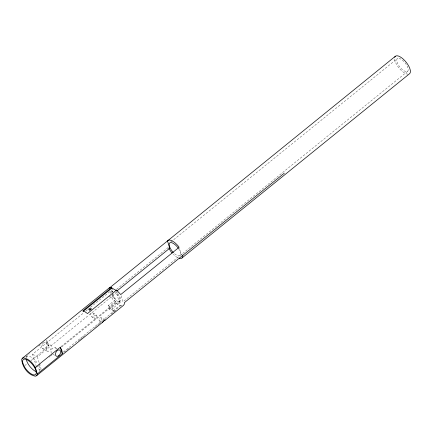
<?xml version="1.0" encoding="UTF-8"?>
<svg xmlns="http://www.w3.org/2000/svg" width="432" height="432" viewBox="0 0 432 432"><rect width="100%" height="100%" fill="white"/><g stroke="black" fill="none" stroke-linecap="round" stroke-linejoin="round"><path stroke-width="0.32" stroke-dasharray="2.16 1.62" d="M25.774 356.659L29.419 353.705M38.81 346.102L44.545 341.458M25.893 357.388L26.93 356.546M170.78 242.05L397.321 58.633M36.385 366.682L32.578 354.218L83.695 312.833M85.779 311.143L87.869 309.452M90.472 307.341L112.379 289.607L113.978 290.471M111.348 292.356A6.14 2.511 51 0 1 111.715 291.773L112.817 291.038L112.379 289.607M112.817 291.038L111.715 291.773M116.662 289.229L168.286 247.433M108.934 297L110.489 295.742M24.64 365.731L27.248 363.62M30.899 360.666L48.627 346.307L46.629 339.773L46.948 342.668L48.627 346.307M111.856 295.083L115.506 292.129M32.578 354.218L37.363 356.821L117.164 292.205L118.244 294.343A6.14 2.511 51 0 1 120.188 300.71L119.086 301.45L116.878 294.224L117.601 293.636M111.985 295.547A6.14 2.511 51 0 0 113.665 298.145L114.302 298.847L115.025 298.258L114.388 297.556A6.14 2.511 51 0 1 112.709 294.959M120.188 300.71L119.81 300.861L120.247 302.292L110.732 310.052L109.355 309.317L108.211 305.564L115.463 299.689L116.834 300.434L117.979 304.187L116.613 303.442L116.381 302.692L112.963 299.479L110.7 296.158M108.211 305.564L109.588 306.299L116.834 300.434M60.934 346.664L115.7 302.319M36.58 367.308L38.146 366.039M38.664 365.618L40.23 364.349M49.102 357.167L50.15 356.319M50.668 355.898L52.234 354.629M61.63 347.02L116.381 302.692M109.355 309.317L118.881 301.547L120.247 302.292M119.086 301.45L119.81 300.861M407.646 71.323L122.958 301.822L120.739 294.559M112.795 311.159L111.645 307.406L112.995 308.167L114.14 311.92L112.795 311.159L120.031 305.3L121.397 306.045L121.165 305.294L102.951 320.042M63.283 352.161L102.427 320.463M64.476 352.118L70.211 347.474M78.559 340.718L79.601 339.871M80.125 339.449L82.21 337.759M82.733 337.338L84.818 335.648M94.727 327.623L98.901 324.248M99.425 323.827L101.509 322.137M111.418 314.113L116.213 310.241M40.451 369.922L37.179 368.064M96.466 315.22A1.787 1.161 -61.5 0 0 94.268 316.996A1.787 1.161 -61.5 0 0 95.969 318.076A1.787 1.161 -61.5 0 0 96.466 315.22C90.04 309.209 87.847 316.489 94.667 318.308M91.805 316.753L92.988 317.169L93.884 316.942C94.77 315.727 93.728 313.913 92.659 313.146M116.105 291.627L117.164 292.205M121.165 305.294L121.851 305.667M101.25 317.817A1.787 1.161 -61.5 0 1 100.753 320.679A1.787 1.161 -61.5 0 1 99.052 319.599A1.787 1.161 -61.5 0 1 101.25 317.817L104.517 319.594M99.457 320.911L101.747 322.159M46.111 342.679A3.478 2.257 -61.5 0 1 45.144 348.235A3.478 2.257 -61.5 0 1 41.839 346.14A3.478 2.257 -61.5 0 1 46.111 342.679L50.555 345.092A3.478 2.257 -61.5 0 1 49.588 350.649A3.478 2.257 -61.5 0 1 46.283 348.554A3.478 2.257 -61.5 0 1 50.555 345.092M55.339 347.695L57.002 348.602M42.617 348.689L47.061 351.103M52.958 354.31L54.621 355.217M182.812 255.328L181.359 254.534L179.507 248.486M116.878 294.224L117.515 294.926A6.14 2.511 51 0 1 119.464 301.298M118.881 301.547L120.031 305.3M115.025 298.258L115.463 299.689M112.46 292.826L114.302 298.847M110.041 291.271L110.781 293.69M109.588 306.299L110.732 310.052M37.363 356.821L39.269 363.053M39.458 363.674L41.175 369.284M26.347 357.464A9.715 3.974 51 0 1 37.595 363.577M38.772 365.65A9.715 3.974 51 0 1 39.193 371.623M51.413 353.29A3.478 2.257 -61.5 0 1 52.812 348.149A3.478 2.257 -61.5 0 1 56.176 349.434M111.996 292.631A6.14 2.511 51 0 1 112.444 291.19M407.948 74.185A11.254 4.601 51 0 1 399.584 68.677A11.254 4.601 51 0 1 394.567 58.892M177.422 257.504A11.254 4.601 51 0 1 173.324 254.351M178.713 248.821A8.181 3.343 51 0 1 180.063 255.593A8.181 3.343 51 0 1 173.75 252.958M89.257 310.986A1.28 0.821 -17 0 1 89.278 310.549M397.013 62.003A8.181 3.343 51 0 0 406.809 71.663A8.181 3.343 51 0 0 403.628 61.263A8.181 3.343 51 0 0 397.013 62.003"/><path stroke-width="0.65" d="M182.812 255.328L182.671 256.916L181.996 257.974A11.254 4.601 51 0 1 179.28 258.277M22.334 358.295L23.49 357.831C31.158 359.154 36.558 367.313 37.211 374.69L36.536 375.748L35.381 376.213C27.713 374.89 22.313 366.73 21.659 359.354L22.334 358.295L109.393 287.804L110.549 287.339L111.726 287.464L111.92 288.106L116.176 290.417M37.271 374.009L62.3 353.743L61.981 350.843L60.302 347.204L35.273 367.47M109.393 287.804L109.118 288.247L395.383 56.252M102.346 322.466L105.057 319.885L103.82 320.636L102.346 322.466L36.536 375.748M111.726 287.464L82.706 310.959L84.953 311.774L87.491 313.562L116.51 290.061L120.739 294.559L179.14 247.277L178.427 246.299A11.254 4.601 51 0 0 167.794 240.521M83.419 311.18L111.92 288.106M117.072 290.86L169.738 248.216L167.519 240.959M284.31 173.151L124.411 302.616L124.27 304.198L123.595 305.262L104.582 320.652M181.996 257.974L409.585 73.705A11.254 4.601 51 0 0 405.059 60.917A11.254 4.601 51 0 0 394.708 57.31M168.831 248.395L171.364 252.196A11.254 4.601 51 0 0 172.125 253.087M116.51 290.061L116.705 290.704M60.302 347.204L62.3 353.743M173.389 252.59A8.181 3.343 51 0 1 169.733 242.903A8.181 3.343 51 0 1 178.427 248.384M36.337 371.72A9.715 3.974 51 0 1 26.287 359.37M89.878 309.944A1.28 0.821 -17 0 1 90.828 309.717M22.939 363.49A9.715 3.974 51 0 0 34.571 374.96A9.715 3.974 51 0 0 30.796 362.615A9.715 3.974 51 0 0 22.939 363.49M89.354 309.911A1.28 0.821 -17 0 0 91.255 308.891A1.28 0.821 -17 0 0 89.419 308.443A1.28 0.821 -17 0 0 89.354 309.911M58.817 355.666A3.478 2.257 -61.5 0 0 59.783 350.109A3.478 2.257 -61.5 0 0 55.507 353.57A3.478 2.257 -61.5 0 0 58.817 355.666"/></g></svg>
